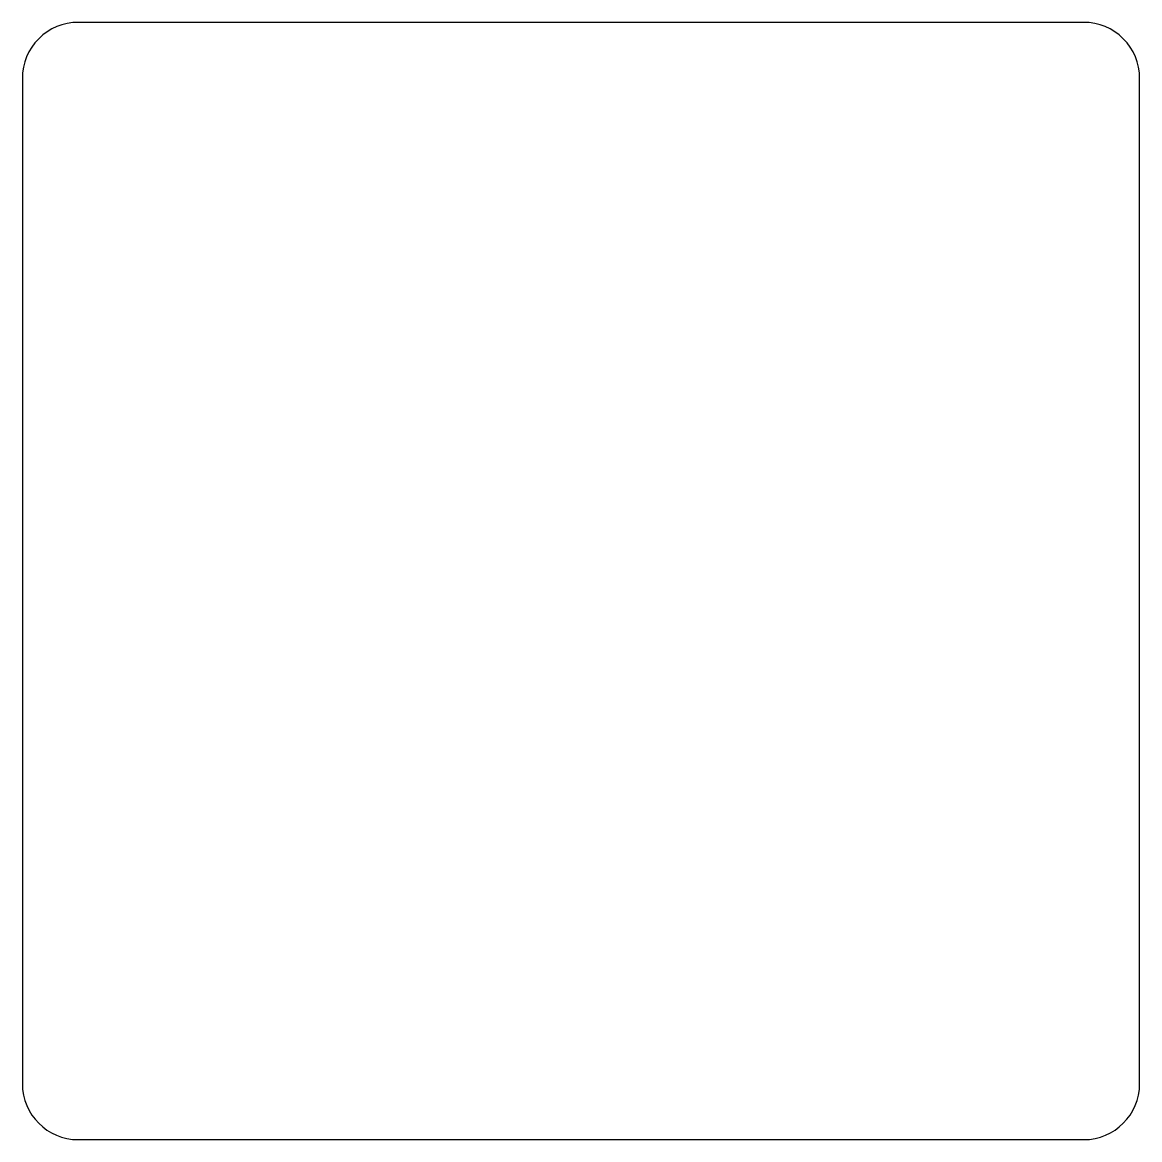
# Model space of a CAD drawing. Extents: x 0 to 100, y 0 to 100.
import ezdxf

# ---------------------------------------------------------------- set-up
doc = ezdxf.new("R2010")
doc.units = 0
doc.header["$MEASUREMENT"] = 0

msp = doc.modelspace()

# ---------------------------------------------------------------- linework, layer by layer
at = {"color": 1, "linetype": 'Continuous'}
for p, q in [((95, 100), (5, 100)), ((0, 95), (0, 5)), ((100, 5), (100, 95)), ((5, 0), (95, 0))]:
    msp.add_line(p, q, dxfattribs=at)
for centre, start, end in [((95, 95), 359.9999, 90.0001), ((5, 95), 89.9998, 180.0002), ((5, 5), 180, 270), ((95, 5), 270, 0)]:
    msp.add_arc(centre, 5, start, end, dxfattribs=at)

doc.saveas('drawing.dxf')
